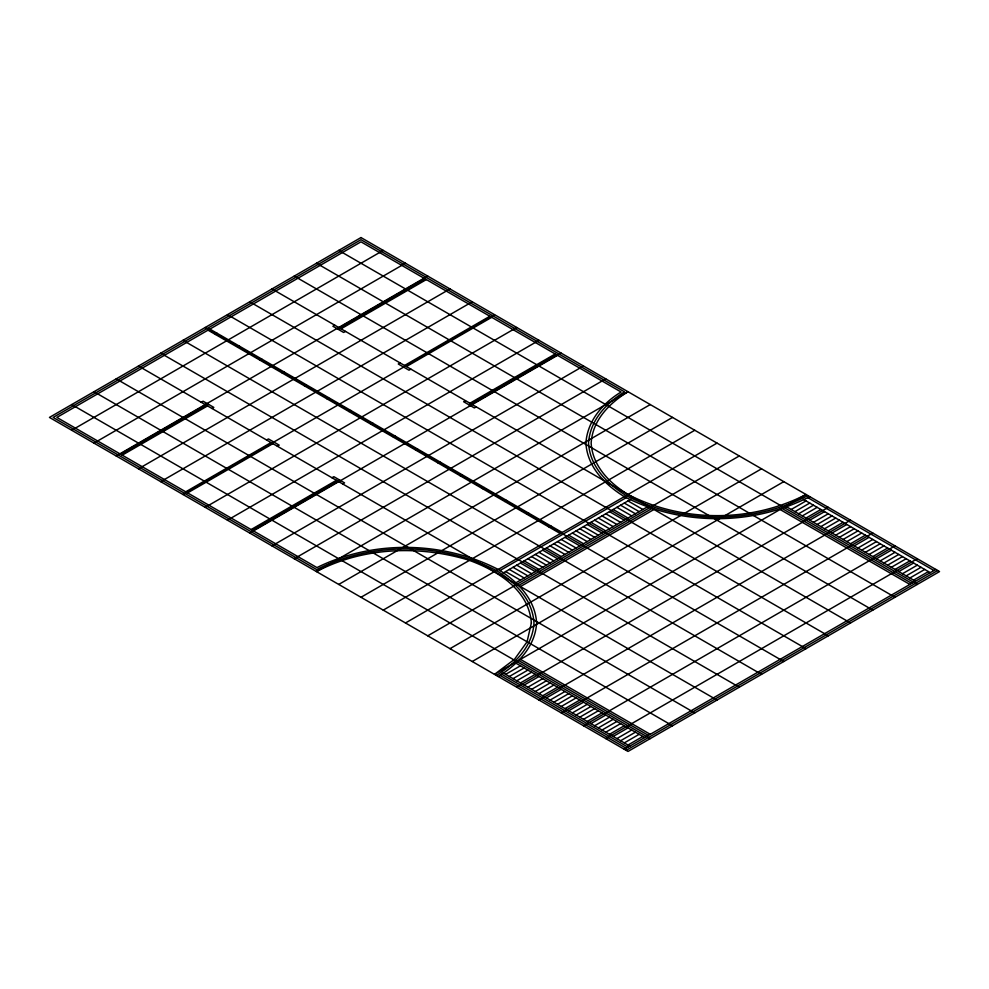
<?xml version="1.0" encoding="UTF-8"?>
<svg xmlns="http://www.w3.org/2000/svg" width="989" height="989" viewBox="0 0 989 989"><rect width="100%" height="100%" fill="white"/><g stroke="black" fill="none" stroke-linecap="round" stroke-linejoin="round"><path stroke-width="1.48" d="M498.209 676.501C517.519 664.571 535.197 646.88 536.619 622.971C535.197 599.074 517.519 581.384 498.209 569.441C442.639 540.921 373.038 539.846 316.962 567.587L56.868 417.42L360.985 241.835L621.08 392.003C602.697 403.166 587.392 420.869 585.896 443.109C587.318 467.006 604.996 484.709 624.306 496.639C681.31 526 752.74 526 809.744 496.639M496.354 675.438C515.281 663.73 532.614 646.398 533.986 622.971C532.614 599.557 515.281 582.212 496.354 570.517C441.205 542.17 372.111 541.601 316.727 569.59L53.159 417.42L360.985 239.697L624.553 391.867C606.072 403.166 589.951 420.523 588.529 443.109C589.901 466.536 607.234 483.868 626.161 495.576C682.027 524.343 752.023 524.343 807.889 495.576M215.417 334.443L217.271 333.367M71.703 430.264L383.238 250.402M237.669 347.287L239.523 346.224M93.955 443.109L405.49 263.247M259.922 360.132L261.776 359.069M201.237 402.263L203.091 401.2L213.847 407.406L211.992 408.482M334.739 325.183L332.885 326.259L343.64 332.465L345.495 331.389M116.208 455.954L427.743 276.092M120.386 454.087L205.687 404.835M339.19 327.755L424.491 278.502M121.313 454.619L208.469 404.303M338.263 329.362L425.418 279.034M122.24 455.15L207.542 405.91M341.044 328.818L426.346 279.578M282.174 372.989L284.028 371.913M138.46 468.811L449.995 288.936M304.427 385.834L306.281 384.758M160.713 481.655L472.248 301.793M326.679 398.678L328.533 397.615M266.597 440.006L268.452 438.931L279.207 445.149L277.353 446.212M400.112 362.926L398.258 363.989L409.013 370.207L410.868 369.132M185.747 491.817L271.048 442.578M404.563 365.485L489.864 316.245M182.965 494.5L494.5 314.638M187.601 492.893L272.902 443.641M406.417 366.56L491.718 317.308M348.932 411.523L350.786 410.46M205.218 507.345L516.753 327.483M371.184 424.38L373.038 423.304M227.47 520.189L539.005 340.327M393.437 437.225L395.291 436.149M331.97 477.749L333.825 476.673L344.58 482.879L342.726 483.955M465.473 400.656L463.618 401.732L474.374 407.938L476.228 406.875M251.119 529.56L336.421 480.32M469.923 403.228L555.225 353.988M252.047 530.104L339.202 479.776M468.996 404.835L556.152 354.519M252.974 530.636L338.275 481.383M471.778 404.303L557.079 355.051M249.723 533.046L561.258 353.184M415.689 450.069L417.543 448.994M271.975 545.891L583.51 366.029M437.942 462.914L439.796 461.851M294.228 558.736L605.763 378.874M460.194 475.758L462.048 474.695M482.447 488.615L484.301 487.54M338.733 584.437L650.268 404.563M504.699 501.46L506.553 500.385M360.985 597.282L672.52 417.42M526.952 514.305L528.806 513.242M383.238 610.126L694.773 430.264M549.204 527.149L551.058 526.086M405.49 622.971L717.025 443.109M499.816 570.653L626.408 497.566M503.042 573.076L630.599 499.433M515.924 582.768L647.387 506.863M427.743 635.816L739.278 455.954M519.114 585.216L651.615 508.705M520.202 586.724L654.236 509.335M449.995 648.673L761.53 468.811M472.248 661.517L783.783 481.655M505.626 674.362L520.461 665.795M791.2 509.483L806.035 500.929M509.335 676.501L524.17 667.934M794.909 511.634L809.744 503.067M513.044 678.639L527.879 670.085M798.618 513.773L813.453 505.206M516.753 680.791L531.587 672.223M802.326 515.912L817.161 507.345M520.461 682.929L535.296 674.362M806.035 518.051L820.87 509.483M516.753 687.207L828.288 507.345M524.17 685.068L539.005 676.501M809.744 520.189L824.579 511.634M527.879 687.207L542.714 678.639M813.453 522.34L828.288 513.773M531.587 689.358L546.423 680.791M817.161 524.479L831.996 515.912M535.296 691.496L550.131 682.929M820.87 526.618L835.705 518.051M539.005 693.635L553.84 685.068M824.579 528.756L839.414 520.189M542.714 695.774L557.549 687.207M828.288 530.895L843.123 522.34M539.005 700.064L850.54 520.189M546.423 697.913L561.258 689.358M831.996 533.046L846.831 524.479M550.131 700.064L564.966 691.496M835.705 535.185L850.54 526.618M553.84 702.202L568.675 693.635M839.414 537.324L854.249 528.756M557.549 704.341L572.384 695.774M843.123 539.462L857.958 530.895M561.258 706.48L576.093 697.913M846.831 541.601L861.666 533.046M564.966 708.619L579.801 700.064M850.54 543.752L865.375 535.185M561.258 712.908L872.793 533.046M568.675 710.77L583.51 702.202M854.249 545.891L869.084 537.324M572.384 712.908L587.219 704.341M857.958 548.03L872.793 539.462M576.093 715.047L590.928 706.48M861.666 550.168L876.501 541.601M579.801 717.186L594.636 708.619M865.375 552.307L880.21 543.752M583.51 719.324L598.345 710.77M869.084 554.458L883.919 545.891M587.219 721.476L602.054 712.908M872.793 556.597L887.628 548.03M583.51 725.753L895.045 545.891M590.928 723.614L605.763 715.047M876.501 558.736L891.336 550.168M594.636 725.753L609.471 717.186M880.21 560.874L895.045 552.307M598.345 727.892L613.18 719.324M883.919 563.025L898.754 554.458M602.054 730.03L616.889 721.476M887.628 565.164L902.463 556.597M605.763 732.181L620.598 723.614M891.336 567.303L906.171 558.736M609.471 734.32L624.306 725.753M895.045 569.441L909.88 560.874M605.763 738.598L917.298 558.736M613.18 736.459L628.015 727.892M898.754 571.58L913.589 563.025M616.889 738.598L631.724 730.03M902.463 573.731L917.298 565.164M620.598 740.736L635.433 732.181M906.171 575.87L921.006 567.303M624.306 742.887L639.141 734.32M909.88 578.009L924.715 569.441M628.015 745.026L642.85 736.459M913.589 580.147L928.424 571.58M624.306 749.303L935.841 569.441M626.161 750.379L937.696 570.517M807.642 497.566L933.987 570.517M803.451 499.433L930.278 572.656M786.663 506.863L915.443 581.223M338.733 250.402L917.298 584.437M782.435 508.705L911.734 583.362M779.814 509.335L909.88 584.437M316.48 263.247L895.045 597.282M294.228 276.092L872.793 610.126M271.975 288.936L850.54 622.971M628.015 500.929L642.85 509.483M624.306 503.067L639.141 511.634M620.598 505.206L635.433 513.773M616.889 507.345L631.724 515.912M613.18 509.483L628.015 518.051M249.723 301.793L828.288 635.816M609.471 511.634L624.306 520.189M605.763 513.773L620.598 522.34M602.054 515.912L616.889 524.479M598.345 518.051L613.18 526.618M594.636 520.189L609.471 528.756M590.928 522.34L605.763 530.895M227.47 314.638L806.035 648.673M587.219 524.479L602.054 533.046M583.51 526.618L598.345 535.185M579.801 528.756L594.636 537.324M576.093 530.895L590.928 539.462M572.384 533.046L587.219 541.601M568.675 535.185L583.51 543.752M209.853 329.09L562.185 532.502M205.218 327.483L783.783 661.517M207.999 330.165L560.33 533.578M564.966 537.324L579.801 545.891M561.258 539.462L576.093 548.03M557.549 541.601L572.384 550.168M553.84 543.752L568.675 552.307M550.131 545.891L564.966 554.458M546.423 548.03L561.258 556.597M182.965 340.327L761.53 674.362M542.714 550.168L557.549 558.736M539.005 552.307L553.84 560.874M535.296 554.458L550.131 563.025M531.587 556.597L546.423 565.164M527.879 558.736L542.714 567.303M524.17 560.874L539.005 569.441M160.713 353.184L739.278 687.207M520.461 563.025L535.296 571.58M516.753 565.164L531.587 573.731M513.044 567.303L527.879 575.87M509.335 569.441L524.17 578.009M505.626 571.58L520.461 580.147M138.46 366.029L717.025 700.064M116.208 378.874L694.773 712.908M93.955 391.718L672.52 725.753M520.202 659.218L650.268 734.32M519.114 660.739L648.413 735.383M71.703 404.563L650.268 738.598M515.924 663.174L644.704 737.534M503.042 672.866L629.869 746.089M501.435 674.078L628.015 747.165M499.816 675.289L626.161 748.24M531.365 622.971L527.075 641.787L514.503 659.317L494.5 674.362L806.035 494.5C751.306 522.687 682.744 522.687 628.015 494.5C609.471 483.04 592.498 466.054 591.15 443.109C592.498 420.164 609.471 403.178 628.015 391.718L316.48 571.58C362.876 547.177 418.73 545.063 468.427 560.034C496.923 570.233 528.942 589.592 531.365 622.971M360.985 237.558L49.45 417.42L628.015 751.442L939.55 571.58L360.985 237.558"/></g></svg>
